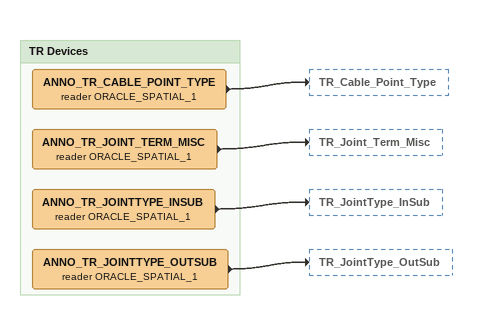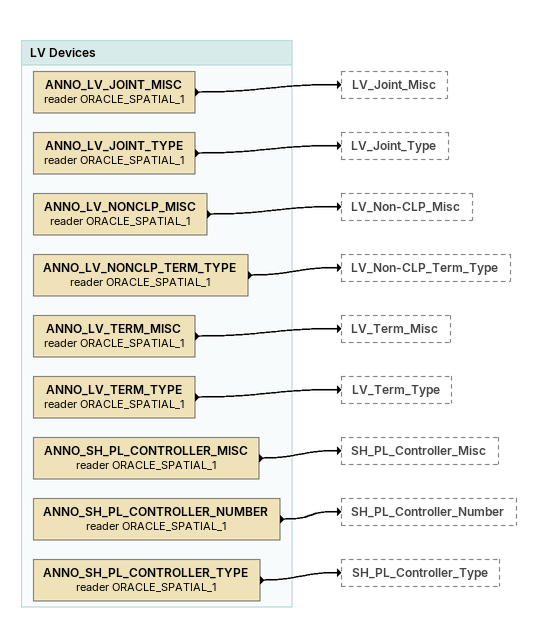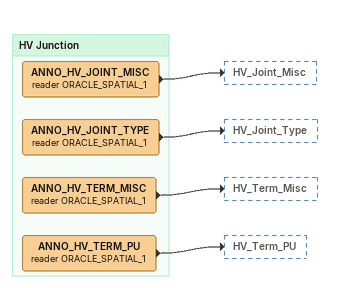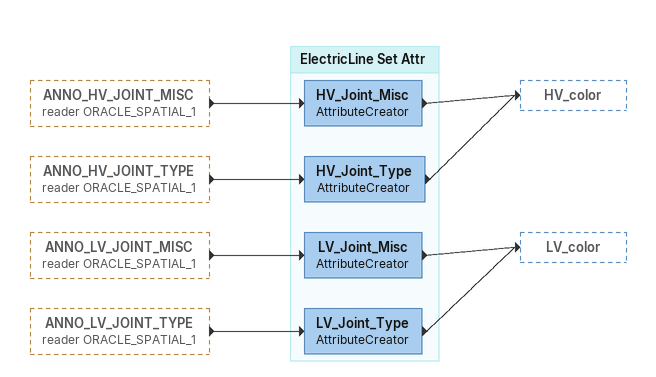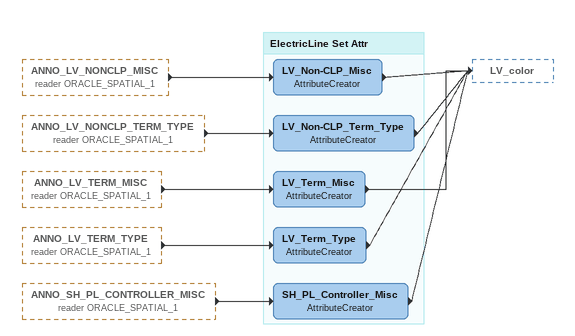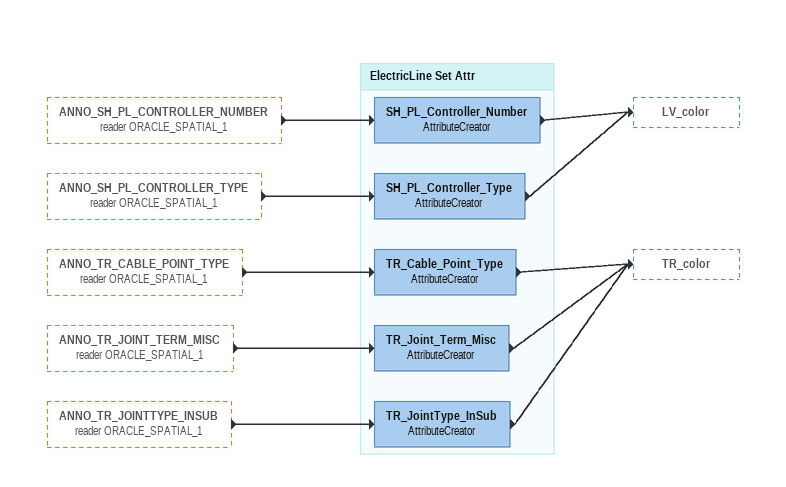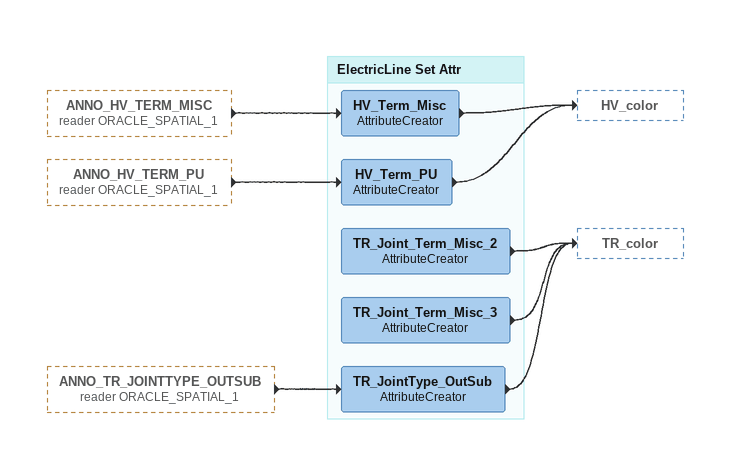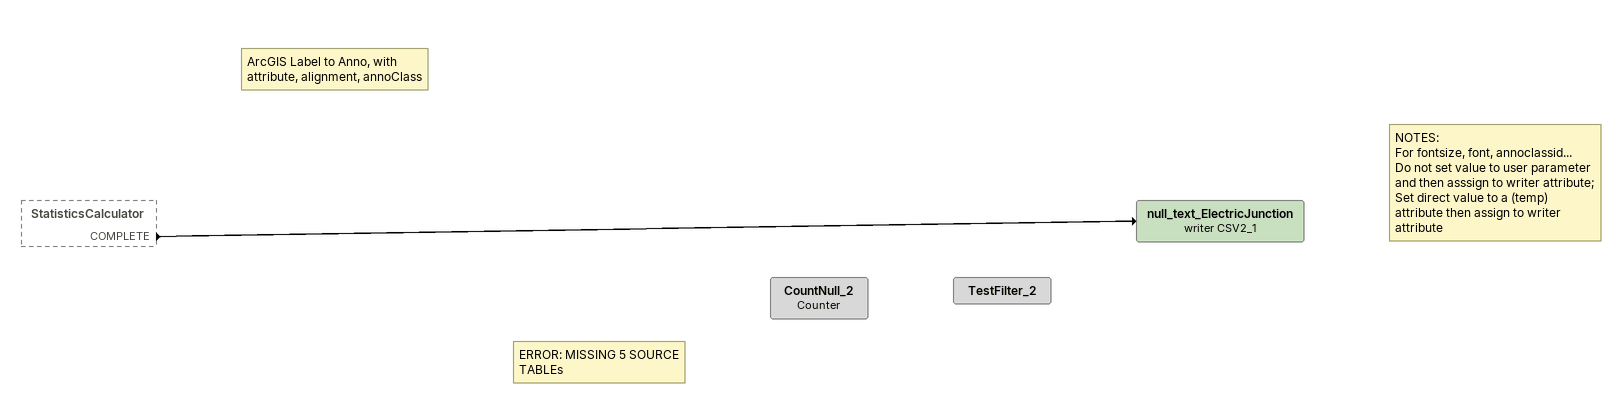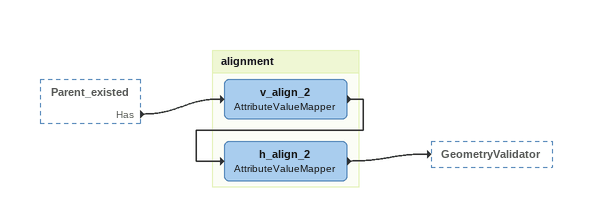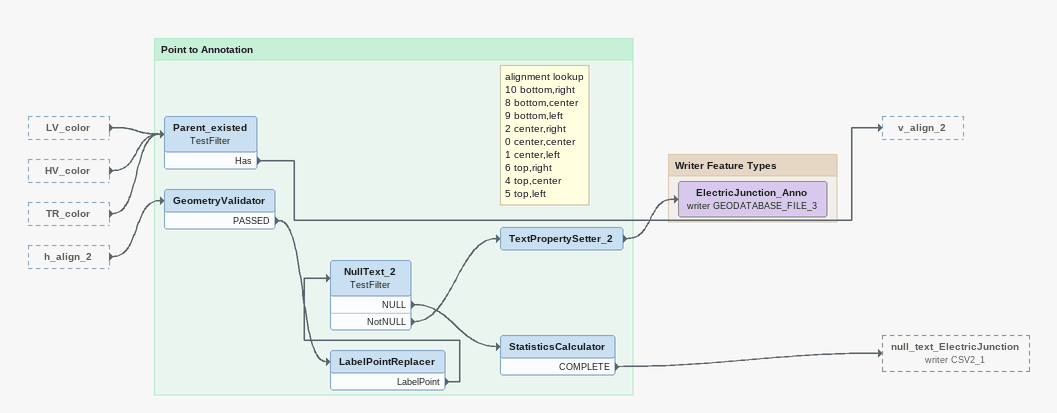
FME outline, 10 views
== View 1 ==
Bookmark: TR Devices
ANNO_TR_CABLE_POINT_TYPE (reader ORACLE_SPATIAL_1)
    -> TR_Cable_Point_Type
ANNO_TR_JOINT_TERM_MISC (reader ORACLE_SPATIAL_1)
    -> TR_Joint_Term_Misc
ANNO_TR_JOINTTYPE_INSUB (reader ORACLE_SPATIAL_1)
    -> TR_JointType_InSub
ANNO_TR_JOINTTYPE_OUTSUB (reader ORACLE_SPATIAL_1)
    -> TR_JointType_OutSub

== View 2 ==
Bookmark: LV Devices
ANNO_LV_JOINT_MISC (reader ORACLE_SPATIAL_1)
    -> LV_Joint_Misc
ANNO_LV_JOINT_TYPE (reader ORACLE_SPATIAL_1)
    -> LV_Joint_Type
ANNO_LV_NONCLP_MISC (reader ORACLE_SPATIAL_1)
    -> LV_Non-CLP_Misc
ANNO_LV_NONCLP_TERM_TYPE (reader ORACLE_SPATIAL_1)
    -> LV_Non-CLP_Term_Type
ANNO_LV_TERM_MISC (reader ORACLE_SPATIAL_1)
    -> LV_Term_Misc
ANNO_LV_TERM_TYPE (reader ORACLE_SPATIAL_1)
    -> LV_Term_Type
ANNO_SH_PL_CONTROLLER_MISC (reader ORACLE_SPATIAL_1)
    -> SH_PL_Controller_Misc
ANNO_SH_PL_CONTROLLER_NUMBER (reader ORACLE_SPATIAL_1)
    -> SH_PL_Controller_Number
ANNO_SH_PL_CONTROLLER_TYPE (reader ORACLE_SPATIAL_1)
    -> SH_PL_Controller_Type

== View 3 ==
Bookmark: HV Junction
ANNO_HV_JOINT_MISC (reader ORACLE_SPATIAL_1)
    -> HV_Joint_Misc
ANNO_HV_JOINT_TYPE (reader ORACLE_SPATIAL_1)
    -> HV_Joint_Type
ANNO_HV_TERM_MISC (reader ORACLE_SPATIAL_1)
    -> HV_Term_Misc
ANNO_HV_TERM_PU (reader ORACLE_SPATIAL_1)
    -> HV_Term_PU

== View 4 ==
ANNO_HV_JOINT_MISC (reader ORACLE_SPATIAL_1) [outside]
    -> HV_Joint_Misc
ANNO_HV_JOINT_TYPE (reader ORACLE_SPATIAL_1) [outside]
    -> HV_Joint_Type
ANNO_LV_JOINT_MISC (reader ORACLE_SPATIAL_1) [outside]
    -> LV_Joint_Misc
ANNO_LV_JOINT_TYPE (reader ORACLE_SPATIAL_1) [outside]
    -> LV_Joint_Type

Bookmark: ElectricLine Set Attr
HV_Joint_Misc: AttributeCreator
    -> HV_color
HV_Joint_Type: AttributeCreator
    -> HV_color
LV_Joint_Misc: AttributeCreator
    -> LV_color
LV_Joint_Type: AttributeCreator
    -> LV_color

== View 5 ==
ANNO_LV_NONCLP_MISC (reader ORACLE_SPATIAL_1) [outside]
    -> LV_Non-CLP_Misc
ANNO_LV_NONCLP_TERM_TYPE (reader ORACLE_SPATIAL_1) [outside]
    -> LV_Non-CLP_Term_Type
ANNO_LV_TERM_MISC (reader ORACLE_SPATIAL_1) [outside]
    -> LV_Term_Misc
ANNO_LV_TERM_TYPE (reader ORACLE_SPATIAL_1) [outside]
    -> LV_Term_Type
ANNO_SH_PL_CONTROLLER_MISC (reader ORACLE_SPATIAL_1) [outside]
    -> SH_PL_Controller_Misc

Bookmark: ElectricLine Set Attr
LV_Non-CLP_Misc: AttributeCreator
    -> LV_color
LV_Non-CLP_Term_Type: AttributeCreator
    -> LV_color
LV_Term_Misc: AttributeCreator
    -> LV_color
LV_Term_Type: AttributeCreator
    -> LV_color
SH_PL_Controller_Misc: AttributeCreator
    -> LV_color

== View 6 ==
ANNO_SH_PL_CONTROLLER_NUMBER (reader ORACLE_SPATIAL_1) [outside]
    -> SH_PL_Controller_Number
ANNO_SH_PL_CONTROLLER_TYPE (reader ORACLE_SPATIAL_1) [outside]
    -> SH_PL_Controller_Type
ANNO_TR_CABLE_POINT_TYPE (reader ORACLE_SPATIAL_1) [outside]
    -> TR_Cable_Point_Type
ANNO_TR_JOINT_TERM_MISC (reader ORACLE_SPATIAL_1) [outside]
    -> TR_Joint_Term_Misc
ANNO_TR_JOINTTYPE_INSUB (reader ORACLE_SPATIAL_1) [outside]
    -> TR_JointType_InSub

Bookmark: ElectricLine Set Attr
SH_PL_Controller_Number: AttributeCreator
    -> LV_color
SH_PL_Controller_Type: AttributeCreator
    -> LV_color
TR_Cable_Point_Type: AttributeCreator
    -> TR_color
TR_Joint_Term_Misc: AttributeCreator
    -> TR_color
TR_JointType_InSub: AttributeCreator
    -> TR_color

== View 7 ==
ANNO_HV_TERM_MISC (reader ORACLE_SPATIAL_1) [outside]
    -> HV_Term_Misc
ANNO_HV_TERM_PU (reader ORACLE_SPATIAL_1) [outside]
    -> HV_Term_PU
ANNO_TR_JOINTTYPE_OUTSUB (reader ORACLE_SPATIAL_1) [outside]
    -> TR_JointType_OutSub

Bookmark: ElectricLine Set Attr
TR_JointType_OutSub: AttributeCreator
    -> TR_color
HV_Term_Misc: AttributeCreator
    -> HV_color
HV_Term_PU: AttributeCreator
    -> HV_color
TR_Joint_Term_Misc_2: AttributeCreator
    -> TR_color
TR_Joint_Term_Misc_3: AttributeCreator
    -> TR_color

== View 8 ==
StatisticsCalculator [outside]
    COMPLETE -> null_text_ElectricJunction (writer CSV2_1)
Note: NOTES: / For fontsize, font, annoclassid... / Do not set value to user parameter and then asssign to writer attribute; / Set direct value to a (temp) attribute then assign to writer attribute
null_text_ElectricJunction (writer CSV2_1)
Note: ArcGIS Label to Anno, with attribute, alignment, annoClass
Note: ERROR: MISSING 5 SOURCE TABLEs
CountNull_2: Counter
TestFilter_2

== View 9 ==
Parent_existed [outside]
    Has -> v_align_2

Bookmark: alignment
v_align_2: AttributeValueMapper
    -> h_align_2
h_align_2: AttributeValueMapper
    -> GeometryValidator

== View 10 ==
LV_color [outside]
    -> Parent_existed
HV_color [outside]
    -> Parent_existed
TR_color [outside]
    -> Parent_existed
h_align_2 [outside]
    -> GeometryValidator

Bookmark: Point to Annotation
Parent_existed: TestFilter
    Has -> v_align_2
GeometryValidator
    PASSED -> LabelPointReplacer
LabelPointReplacer
    LabelPoint -> NullText_2
NullText_2: TestFilter
    NULL -> StatisticsCalculator
    NotNULL -> TextPropertySetter_2
Note: alignment lookup / 10 bottom,right / 8 bottom,center / 9 bottom,left / 2 center,right / 0 center,center / 1 center,left / 6 top,right / 4 top,center / 5 top,left
TextPropertySetter_2
    -> ElectricJunction_Anno (writer GEODATABASE_FILE_3)
StatisticsCalculator
    COMPLETE -> null_text_ElectricJunction (writer CSV2_1)

Bookmark: Writer Feature Types
ElectricJunction_Anno (writer GEODATABASE_FILE_3)
